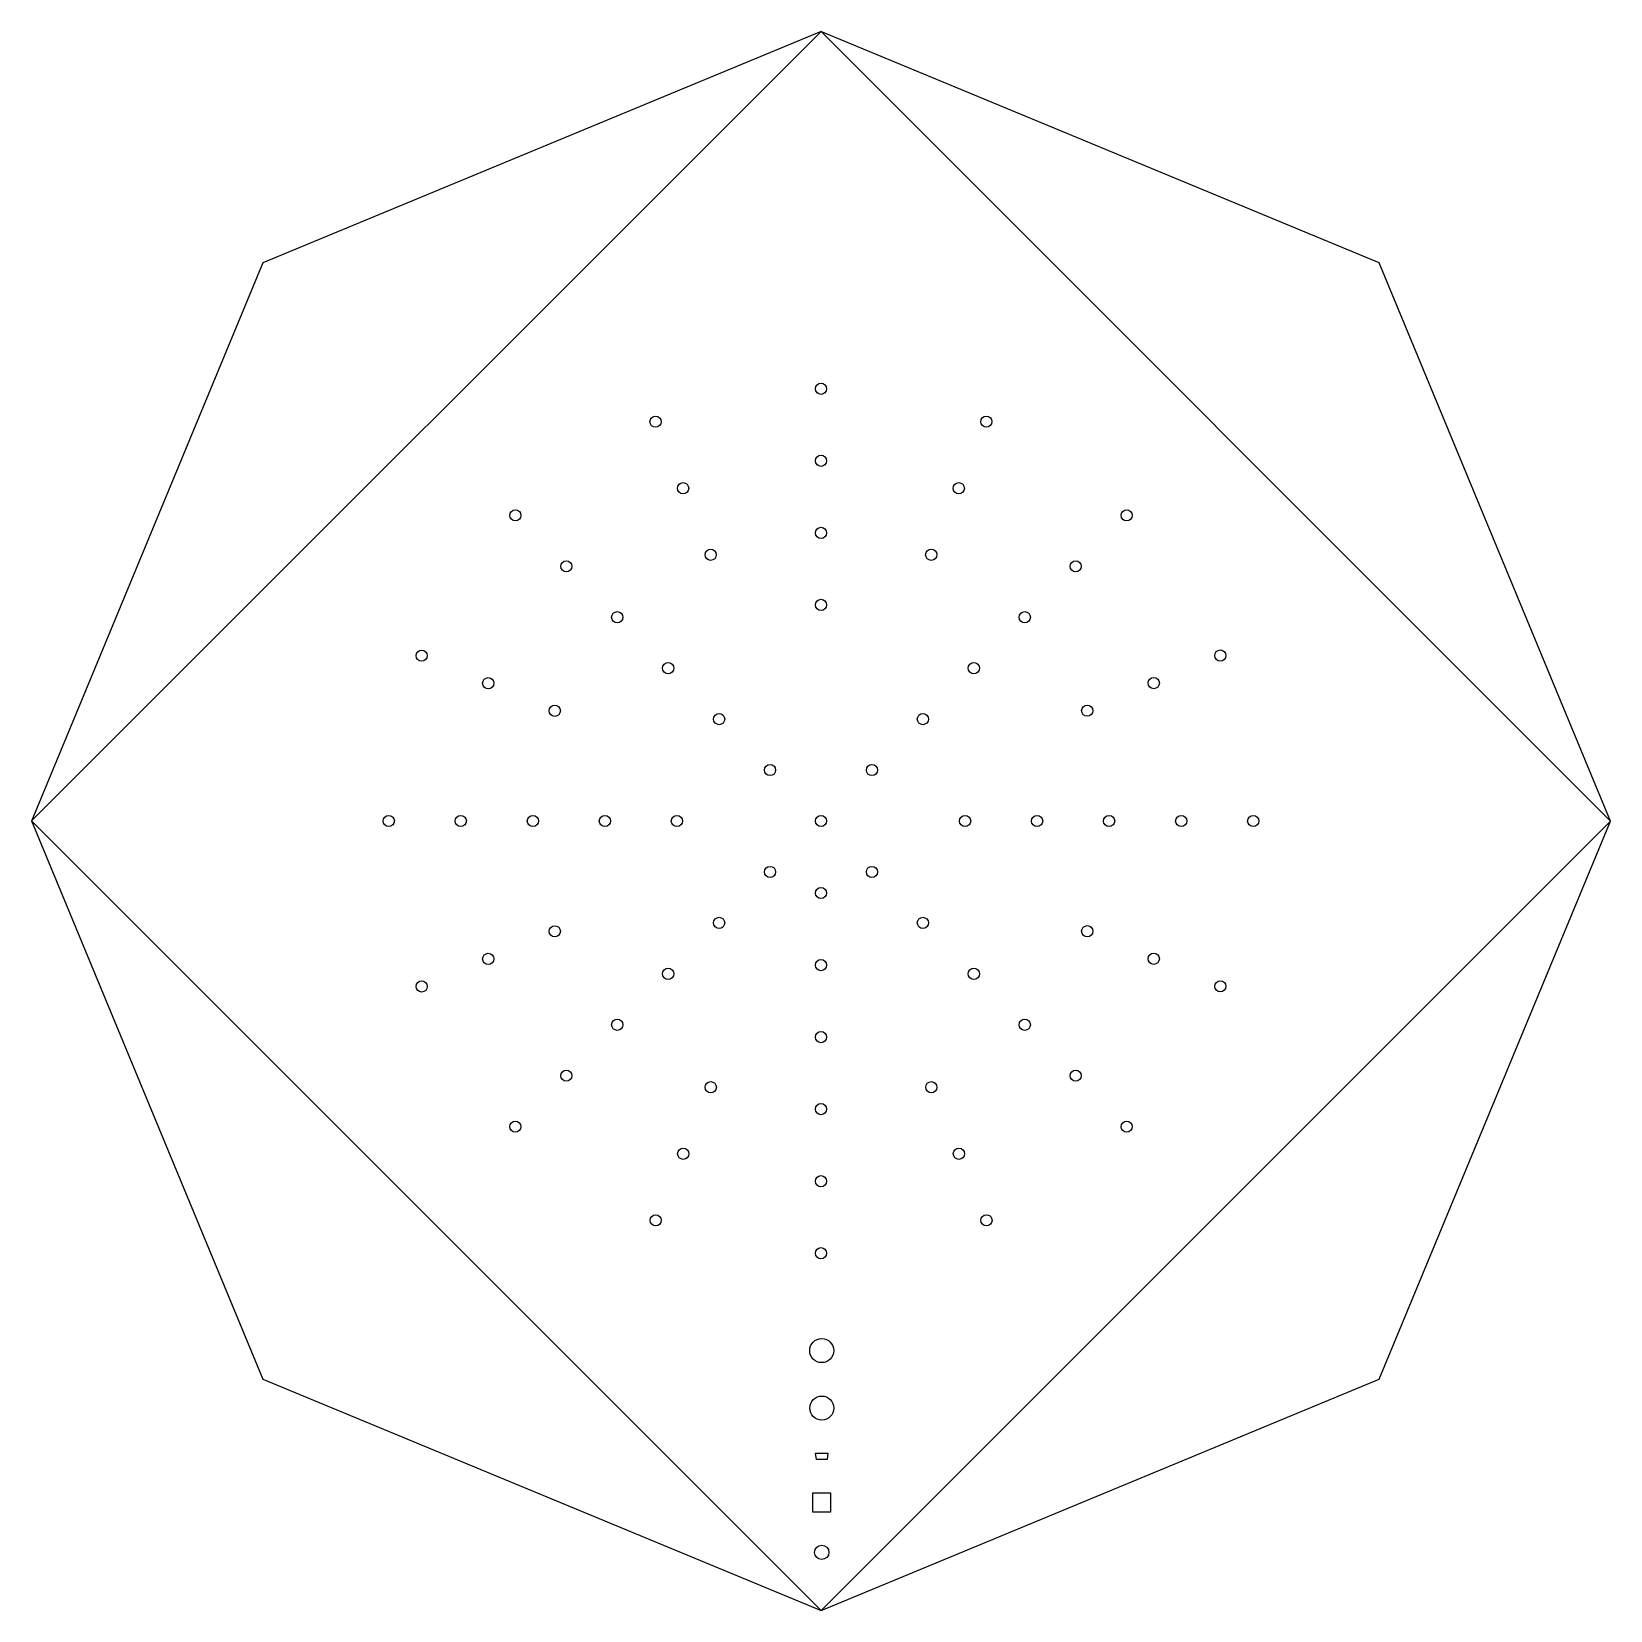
# Model space of a CAD drawing. Extents: x 22 to 1008, y 10 to 996.
import ezdxf

# ---------------------------------------------------------------- set-up
doc = ezdxf.new("R2010")
doc.units = 0
doc.layers.add('Layer_1', color=7, linetype='CONTINUOUS')

msp = doc.modelspace()

# ---------------------------------------------------------------- linework, layer by layer
at = {"layer": 'Layer_1', "color": 1}
for points in [[(514.739199, 9.712406), (21.613721, 502.837884), (514.738846, 995.963009), (1007.864324, 502.837531), (514.739199, 9.712406), (514.739199, 9.712406)], [(518.240447, 772.834663), (518.240447, 772.834663)], [(414.610247, 753.606193), (414.610247, 753.606193)], [(614.78994, 753.637378), (614.78994, 753.637378)], [(518.240447, 727.835), (518.240447, 727.835)], [(431.837444, 712.034753), (431.837444, 712.034753)], [(597.57583, 712.0604), (597.57583, 712.0604)], [(326.29868, 696.230203), (326.29868, 696.230203)], [(703.182469, 696.228474), (703.182469, 696.228474)], [(518.240765, 682.835831), (518.240765, 682.835831)], [(358.118248, 664.410776), (358.118248, 664.410776)], [(449.064641, 670.463632), (449.064641, 670.463632)], [(580.362039, 670.483987), (580.362039, 670.483987)], [(671.362513, 664.408907), (671.362513, 664.408907)], [(389.937498, 632.591526), (389.937498, 632.591526)], [(518.240447, 637.836168), (518.240447, 637.836168)], [(639.543298, 632.589833), (639.543298, 632.589833)], [(266.617217, 609.355924), (266.617217, 609.355924)], [(762.828442, 609.434134), (762.828442, 609.434134)], [(308.194512, 592.141814), (308.194512, 592.141814)], [(421.756748, 600.771782), (421.756748, 600.771782)], [(612.673273, 595.820299), (612.673273, 595.820299)], [(721.256827, 592.206408), (721.256827, 592.206408)], [(349.771137, 574.928552), (349.771137, 574.928552)], [(679.685529, 574.979211), (679.685529, 574.979211)], [(453.575999, 568.951685), (453.575999, 568.951685)], [(580.853317, 564.001578), (580.853317, 564.001578)], [(485.394543, 537.131906), (485.394543, 537.131906)], [(549.033397, 532.18268), (549.033397, 532.18268)], [(244.742737, 506.339309), (244.742737, 506.339309)], [(289.742083, 506.339309), (289.742083, 506.339309)], [(334.741746, 506.339133), (334.741746, 506.339133)], [(379.741056, 506.339309), (379.741056, 506.339309)], [(424.740543, 506.338074), (424.740543, 506.338074)], [(604.738525, 506.336205), (604.738525, 506.336205)], [(649.738011, 506.338074), (649.738011, 506.338074)], [(694.737851, 506.336558), (694.737851, 506.336558)], [(739.736667, 506.336558), (739.736667, 506.336558)], [(784.736824, 506.337228), (784.736824, 506.337228)], [(518.239742, 502.83806), (518.239742, 502.83806)], [(549.033044, 473.492558), (549.033044, 473.492558)], [(485.394543, 468.544356), (485.394543, 468.544356)], [(518.238366, 457.838397), (518.238366, 457.838397)], [(347.114121, 437.162974), (347.114121, 437.162974)], [(453.574799, 436.724753), (453.574799, 436.724753)], [(580.852647, 441.672603), (580.852647, 441.672603)], [(682.385443, 437.215361), (682.385443, 437.215361)], [(305.542999, 419.936129), (305.542999, 419.936129)], [(723.962244, 420.001569), (723.962244, 420.001569)], [(421.756395, 404.90448), (421.756395, 404.90448)], [(518.238366, 412.839228), (518.238366, 412.839228)], [(612.673273, 409.855081), (612.673273, 409.855081)], [(263.971384, 402.708579), (263.971384, 402.708579)], [(765.539045, 402.787813), (765.539045, 402.787813)], [(384.985874, 378.035513), (384.985874, 378.035513)], [(644.491465, 378.034137), (644.491465, 378.034137)], [(518.239742, 367.839389), (518.239742, 367.839389)], [(353.166976, 346.216616), (353.166976, 346.216616)], [(676.310362, 346.215204), (676.310362, 346.215204)], [(442.649342, 337.869117), (442.649342, 337.869117)], [(586.880878, 337.892542), (586.880878, 337.892542)], [(518.238366, 322.839902), (518.238366, 322.839902)], [(321.347373, 314.39666), (321.347373, 314.39666)], [(708.130318, 314.395284), (708.130318, 314.395284)], [(425.435762, 296.292669), (425.435762, 296.292669)], [(604.108075, 296.320926), (604.108075, 296.320926)], [(518.238366, 277.840063), (518.238366, 277.840063)], [(408.222005, 254.715197), (408.222005, 254.715197)], [(621.335625, 254.749663), (621.335625, 254.749663)], [(518.239072, 232.840929), (518.239072, 232.840929)], [(515.17121, 164.481274), (515.17121, 164.481274)], [(515.214602, 128.586805), (515.214602, 128.586805)], [(511.322687, 108.00582), (519.107081, 108.00582), (518.543695, 103.957695), (511.856087, 103.957695), (511.322687, 108.00582), (511.322687, 108.00582)], [(520.714055, 71.185486), (509.715855, 71.185486), (509.715855, 83.186281), (520.714055, 83.186281), (520.714055, 71.185486), (520.714055, 71.185486)], [(515.215307, 41.489288), (515.215307, 41.489288)]]:
    msp.add_lwpolyline(points, close=True, dxfattribs=at)
for points in [[(514.738846, 995.96315), (166.046587, 851.529931)], [(863.431422, 851.530107), (514.73881, 995.963326)], [(166.046587, 851.530107), (21.613368, 502.837849)], [(1007.864288, 502.837708), (863.431422, 851.529966)], [(21.613544, 502.837884), (166.046764, 154.145273)], [(166.046587, 154.145273), (514.739199, 9.712406), (863.431457, 154.145273), (1007.864288, 502.837531)]]:
    msp.add_lwpolyline(points, dxfattribs=at)
for points in [[(511.240631, 772.834663), (511.240631, 774.768238), (512.80767, 776.334924), (514.740892, 776.334571)], [(514.741245, 769.335107), (512.807317, 769.335107), (511.240631, 770.902499), (511.240631, 772.834663)], [(514.740892, 776.334571), (516.674114, 776.335277), (518.240447, 774.768238), (518.240447, 772.834663)], [(518.240447, 772.834663), (518.241153, 770.902146), (516.674467, 769.334754), (514.741245, 769.335107)], [(408.143477, 750.92614), (407.403349, 752.712606), (408.251074, 754.759776), (410.036835, 755.499904)], [(412.716888, 749.032781), (410.930422, 748.292301), (408.883252, 749.140731), (408.143477, 750.92614)], [(410.036835, 755.499904), (411.822244, 756.239679), (413.869413, 755.391954), (414.610247, 753.606193)], [(414.610247, 753.606193), (415.350374, 751.820431), (414.502649, 749.772556), (412.716888, 749.032781)], [(616.685062, 749.064673), (614.898948, 749.804095), (614.050165, 751.851264), (614.78994, 753.637378)], [(614.78994, 753.637378), (615.529362, 755.423845), (617.576884, 756.271923), (619.362645, 755.532853)], [(621.25812, 750.959795), (620.517992, 749.173681), (618.471176, 748.32525), (616.685062, 749.064673)], [(619.362645, 755.532853), (621.149112, 754.792725), (621.996837, 752.745909), (621.25812, 750.959795)], [(511.240631, 727.835), (511.240631, 729.768222), (512.807317, 731.334908), (514.740892, 731.334908)], [(514.740892, 731.334908), (516.674467, 731.334908), (518.240447, 729.768222), (518.240447, 727.835)], [(514.740539, 724.335444), (512.807317, 724.335444), (511.240984, 725.90213), (511.240631, 727.835)], [(518.240447, 727.835), (518.2408, 725.90213), (516.674114, 724.335444), (514.740539, 724.335444)], [(425.370674, 709.354701), (424.630547, 711.140109), (425.477919, 713.187984), (427.264033, 713.927759)], [(427.264033, 713.927759), (429.050147, 714.668239), (431.097316, 713.820514), (431.837444, 712.034753)], [(431.837444, 712.034753), (432.577219, 710.248992), (431.729141, 708.20147), (429.943733, 707.461695)], [(599.472011, 707.488048), (597.685897, 708.22747), (596.837114, 710.274286), (597.57583, 712.0604)], [(597.57583, 712.0604), (598.315605, 713.846514), (600.36348, 714.694592), (602.148889, 713.955523)], [(602.148889, 713.955523), (603.935003, 713.2161), (604.783433, 711.168578), (604.044011, 709.382817)], [(429.943733, 707.461695), (428.157972, 706.721214), (426.110802, 707.568939), (425.370674, 709.354701)], [(604.044011, 709.382817), (603.305294, 707.597056), (601.258125, 706.748625), (599.472011, 707.488048)], [(321.348855, 691.280378), (319.981841, 692.647745), (319.981841, 694.863542), (321.348502, 696.230203)], [(321.348502, 696.230203), (322.715516, 697.597217), (324.931666, 697.597217), (326.29868, 696.230203)], [(326.29868, 691.280378), (324.931313, 689.913011), (322.715516, 689.91407), (321.348855, 691.280378)], [(326.29868, 696.230203), (327.664988, 694.863542), (327.665694, 692.647392), (326.29868, 691.280378)], [(703.182116, 691.278649), (701.815455, 692.645311), (701.815102, 694.861461), (703.182469, 696.228474)], [(708.132294, 691.278649), (706.76528, 689.911283), (704.549483, 689.911283), (703.182116, 691.278649)], [(703.182469, 696.228474), (704.548777, 697.595488), (706.76528, 697.595136), (708.131941, 696.228827)], [(708.131941, 696.228827), (709.499308, 694.861461), (709.498602, 692.645663), (708.132294, 691.278649)], [(511.240948, 682.835831), (511.240595, 684.769053), (512.807282, 686.335739), (514.740504, 686.335739)], [(514.740504, 679.335569), (512.807282, 679.335922), (511.240595, 680.902961), (511.240948, 682.835831)], [(514.740504, 686.335739), (516.673726, 686.335739), (518.240412, 684.769053), (518.240765, 682.835831)], [(518.240765, 682.835831), (518.240412, 680.902961), (516.674079, 679.335569), (514.740504, 679.335569)], [(442.598224, 667.783226), (441.857391, 669.56934), (442.705116, 671.616862), (444.491583, 672.35699)], [(444.491583, 672.35699), (446.277344, 673.096765), (448.324513, 672.249393), (449.064641, 670.463632)], [(580.362039, 670.483987), (581.101461, 672.269395), (583.149689, 673.118179), (584.935097, 672.379109)], [(584.935097, 672.379109), (586.721564, 671.639334), (587.569289, 669.592165), (586.829867, 667.806051)], [(353.168423, 659.460951), (351.801409, 660.827613), (351.801056, 663.043763), (353.168423, 664.410776)], [(353.168423, 664.410776), (354.535084, 665.77779), (356.751234, 665.77779), (358.118248, 664.410776)], [(358.118248, 664.410776), (359.484909, 663.044115), (359.484556, 660.827965), (358.117895, 659.460951)], [(447.17093, 665.889515), (445.385522, 665.14974), (443.337999, 665.997818), (442.598224, 667.783226)], [(449.064641, 670.463632), (449.805122, 668.678223), (448.957044, 666.629996), (447.17093, 665.889515)], [(582.257161, 665.910223), (580.471753, 666.649998), (579.622264, 668.698226), (580.362039, 670.483987)], [(586.829867, 667.806051), (586.090092, 666.019937), (584.043628, 665.170801), (582.257161, 665.910223)], [(671.363571, 659.459082), (669.996205, 660.826096), (669.996557, 663.041893), (671.362513, 664.408907)], [(671.362513, 664.408907), (672.72988, 665.775921), (674.946382, 665.775215), (676.312691, 664.408907)], [(676.312691, 664.408907), (677.679705, 663.041893), (677.679705, 660.826096), (676.312691, 659.458729)], [(358.117895, 659.460951), (356.750528, 658.093585), (354.535084, 658.09429), (353.168423, 659.460951)], [(676.312691, 659.458729), (674.946382, 658.092068), (672.730585, 658.092068), (671.363571, 659.459082)], [(511.240631, 637.836168), (511.240631, 639.769743), (512.806964, 641.336429), (514.740186, 641.336429)], [(514.740186, 641.336429), (516.674114, 641.336429), (518.240447, 639.769743), (518.240447, 637.836168)], [(384.987673, 627.641701), (383.620659, 629.008715), (383.619954, 631.224159), (384.98732, 632.591526)], [(384.98732, 632.591526), (386.354334, 633.95854), (388.570131, 633.95854), (389.937498, 632.591526)], [(389.937498, 632.591526), (391.304159, 631.224512), (391.304512, 629.008362), (389.937145, 627.641348)], [(514.740539, 634.335906), (512.806964, 634.336259), (511.240631, 635.903651), (511.240631, 637.836168)], [(518.240447, 637.836168), (518.2408, 635.903298), (516.673761, 634.336259), (514.740539, 634.335906)], [(639.544004, 627.639302), (638.17699, 629.005963), (638.176284, 631.222819), (639.543298, 632.589833)], [(639.543298, 632.589833), (640.909959, 633.955788), (643.126815, 633.956494), (644.493123, 632.589833)], [(644.493123, 632.589833), (645.860842, 631.223172), (645.860137, 629.005963), (644.493123, 627.639655)], [(389.937145, 627.641348), (388.570131, 626.273982), (386.354334, 626.274687), (384.987673, 627.641701)], [(644.493123, 627.639655), (643.125756, 626.272288), (640.910312, 626.272288), (639.544004, 627.639302)], [(263.939634, 602.887743), (262.15352, 603.627165), (261.304737, 605.674688), (262.044512, 607.460801)], [(262.044512, 607.460801), (262.783934, 609.246915), (264.831456, 610.095346), (266.617217, 609.355924)], [(268.512692, 604.782865), (267.772917, 602.996399), (265.725395, 602.148674), (263.939634, 602.887743)], [(266.617217, 609.355924), (268.402978, 608.616501), (269.252114, 606.568626), (268.512692, 604.782865)], [(416.80657, 600.771782), (418.173937, 602.138796), (420.389734, 602.138796), (421.756748, 600.771782)], [(607.723801, 600.770124), (609.091167, 602.137138), (611.306612, 602.137843), (612.673979, 600.770829)], [(760.934731, 604.860723), (760.19425, 606.646484), (761.041975, 608.694007), (762.828442, 609.434134)], [(765.508495, 602.966659), (763.722028, 602.227237), (761.674506, 603.074257), (760.934731, 604.860723)], [(762.828442, 609.434134), (764.613498, 610.173557), (766.661725, 609.325832), (767.401853, 607.540423)], [(767.401853, 607.540423), (768.141981, 605.754662), (767.29355, 603.70714), (765.508495, 602.966659)], [(303.621807, 590.246692), (304.361582, 592.032806), (306.408046, 592.881237), (308.194512, 592.141814)], [(308.194512, 592.141814), (309.979921, 591.402392), (310.828704, 589.35487), (310.089635, 587.569109)], [(416.806923, 595.821957), (415.439909, 597.189324), (415.439909, 599.404768), (416.80657, 600.771782)], [(421.756748, 595.821957), (420.389382, 594.45459), (418.173937, 594.455296), (416.806923, 595.821957)], [(421.756748, 600.771782), (423.123762, 599.405474), (423.123762, 597.188971), (421.756748, 595.821957)], [(607.724506, 595.820299), (606.356434, 597.187666), (606.35714, 599.403816), (607.723801, 600.770124)], [(612.673273, 595.820299), (611.306965, 594.453991), (609.090815, 594.453285), (607.724506, 595.820299)], [(612.673979, 600.770829), (614.041345, 599.403463), (614.041345, 597.187666), (612.673273, 595.820299)], [(719.363821, 587.632997), (718.62334, 589.418758), (719.471065, 591.46628), (721.256827, 592.206408)], [(721.256827, 592.206408), (723.04294, 592.946536), (725.09011, 592.098105), (725.830238, 590.312697)], [(305.516576, 585.673987), (303.730815, 586.413762), (302.882385, 588.460578), (303.621807, 590.246692)], [(310.089635, 587.569109), (309.349154, 585.782642), (307.303043, 584.934564), (305.516576, 585.673987)], [(723.936527, 585.738933), (722.151118, 584.999511), (720.103596, 585.847236), (719.363821, 587.632997)], [(725.830238, 590.312697), (726.570718, 588.526936), (725.722288, 586.479766), (723.936527, 585.738933)], [(347.093554, 568.460724), (345.30744, 569.199794), (344.458657, 571.246258), (345.198079, 573.033077)], [(345.198079, 573.033077), (345.937501, 574.818838), (347.985024, 575.667974), (349.771137, 574.928552)], [(349.771137, 574.928552), (351.556899, 574.188424), (352.405682, 572.141255), (351.666612, 570.355141)], [(677.791817, 570.4058), (677.052042, 572.191561), (677.899767, 574.239436), (679.685529, 574.979211)], [(679.685529, 574.979211), (681.47129, 575.719339), (683.519165, 574.871261), (684.259292, 573.0855)], [(684.259292, 573.0855), (684.999067, 571.299739), (684.150284, 569.252569), (682.365581, 568.512441)], [(351.666612, 570.355141), (350.926837, 568.568674), (348.879315, 567.720949), (347.093554, 568.460724)], [(448.625821, 564.002213), (447.258807, 565.368874), (447.258807, 567.584671), (448.625821, 568.951685)], [(448.625821, 568.951685), (449.992482, 570.318346), (452.208985, 570.318699), (453.575999, 568.951685)], [(453.575293, 564.002213), (452.208279, 562.634846), (449.992835, 562.635199), (448.625821, 564.002213)], [(453.575999, 568.951685), (454.94266, 567.585024), (454.941954, 565.368874), (453.575293, 564.002213)], [(575.904198, 564.001578), (574.536478, 565.368944), (574.537184, 567.584389), (575.904198, 568.951756)], [(575.904198, 568.951756), (577.270506, 570.318417), (579.486303, 570.318769), (580.853317, 568.951756)], [(580.853317, 564.001578), (579.486656, 562.634564), (577.270153, 562.634917), (575.904198, 564.001578)], [(580.853317, 568.951756), (582.220331, 567.584389), (582.220684, 565.368944), (580.853317, 564.001578)], [(682.365581, 568.512441), (680.578762, 567.772314), (678.531945, 568.620039), (677.791817, 570.4058)], [(480.444366, 532.181728), (479.077352, 533.549094), (479.077352, 535.764892), (480.444366, 537.131906)], [(480.444366, 537.131906), (481.811379, 538.498567), (484.027529, 538.498919), (485.394543, 537.131906)], [(485.394543, 537.131906), (486.761204, 535.765244), (486.761557, 533.548742), (485.394543, 532.181728)], [(544.083924, 532.183033), (542.716558, 533.549694), (542.717263, 535.765491), (544.083924, 537.132858)], [(544.083924, 537.132858), (545.451291, 538.500225), (547.666735, 538.499872), (549.033397, 537.132858)], [(549.033397, 537.132858), (550.400763, 535.765844), (550.400763, 533.549694), (549.033397, 532.18268)], [(485.394543, 532.181728), (484.027529, 530.814714), (481.811732, 530.815772), (480.444366, 532.181728)], [(549.033397, 532.18268), (547.667441, 530.816372), (545.450585, 530.816019), (544.083924, 532.183033)], [(241.242476, 502.839401), (241.242476, 504.771918), (242.809515, 506.339309), (244.742737, 506.339309)], [(244.742737, 506.339309), (246.675607, 506.339309), (248.242998, 504.771918), (248.242645, 502.839048)], [(286.241822, 502.839401), (286.242527, 504.771918), (287.809213, 506.339309), (289.742083, 506.339309)], [(289.742083, 506.339309), (291.675305, 506.339309), (293.241638, 504.771918), (293.242344, 502.838695)], [(331.241485, 502.838872), (331.241485, 504.772094), (332.808524, 506.339133), (334.741746, 506.339133)], [(334.741746, 506.339133), (336.67391, 506.339133), (338.241654, 504.772094), (338.242007, 502.838166)], [(376.240795, 502.838695), (376.241148, 504.77227), (377.807834, 506.338956), (379.741056, 506.339309)], [(379.741056, 506.339309), (381.673925, 506.338956), (383.241317, 504.771565), (383.241317, 502.839401)], [(421.240282, 502.837813), (421.240987, 504.770683), (422.807673, 506.338074), (424.740543, 506.338074)], [(424.740543, 506.338074), (426.673765, 506.338074), (428.240451, 504.771036), (428.240451, 502.837813)], [(511.23922, 502.83806), (511.23922, 504.771283), (512.805906, 506.337969), (514.739128, 506.338321)], [(514.739128, 506.338321), (516.67235, 506.337969), (518.239389, 504.771283), (518.239742, 502.83806)], [(601.238616, 502.836296), (601.238616, 504.769519), (602.805655, 506.336205), (604.738525, 506.336205)], [(604.738525, 506.336205), (606.671394, 506.336558), (608.238433, 504.769166), (608.238433, 502.836296)], [(646.23775, 502.837813), (646.23775, 504.771036), (647.804436, 506.338074), (649.738011, 506.338074)], [(649.738011, 506.338074), (651.670881, 506.338074), (653.23792, 504.770683), (653.238625, 502.838166)], [(691.23759, 502.836296), (691.237237, 504.769519), (692.804629, 506.336558), (694.737851, 506.336558)], [(694.737851, 506.336558), (696.67072, 506.336558), (698.238112, 504.769519), (698.238112, 502.836649)], [(736.237464, 502.835944), (736.236759, 504.769166), (737.803798, 506.335852), (739.736667, 506.336558)], [(739.736667, 506.336558), (741.670242, 506.336205), (743.237281, 504.768813), (743.237281, 502.835944)], [(781.235857, 502.836261), (781.236563, 504.770189), (782.803602, 506.337228), (784.736824, 506.337228)], [(784.736824, 506.337228), (786.669694, 506.336875), (788.236732, 504.769483), (788.236732, 502.836967)], [(244.742737, 499.338787), (242.809162, 499.338787), (241.242476, 500.905826), (241.242476, 502.839401)], [(248.242645, 502.839048), (248.242998, 500.905473), (246.675607, 499.338787), (244.742737, 499.338787)], [(289.742083, 499.338787), (287.80886, 499.338787), (286.242527, 500.905473), (286.241822, 502.839401)], [(293.242344, 502.838695), (293.241638, 500.905473), (291.675305, 499.339493), (289.742083, 499.338787)], [(334.741746, 499.339316), (332.808524, 499.338611), (331.241485, 500.905649), (331.241485, 502.838872)], [(338.242007, 502.838166), (338.242007, 500.905649), (336.67391, 499.338611), (334.741746, 499.339316)], [(379.741056, 499.338787), (377.807834, 499.338787), (376.240795, 500.905473), (376.240795, 502.838695)], [(383.241317, 502.839401), (383.241317, 500.904768), (381.673925, 499.338787), (379.741056, 499.338787)], [(424.740543, 499.337905), (422.807673, 499.337905), (421.240634, 500.904238), (421.240282, 502.837813)], [(428.240451, 502.837813), (428.240451, 500.904591), (426.673412, 499.337905), (424.740543, 499.337905)], [(514.739128, 499.337799), (512.805906, 499.338152), (511.23922, 500.905191), (511.23922, 502.83806)], [(518.239742, 502.83806), (518.239742, 500.905191), (516.67235, 499.338152), (514.739128, 499.337799)], [(604.738525, 499.336741), (602.805302, 499.336035), (601.238616, 500.902721), (601.238616, 502.836296)], [(608.238433, 502.836296), (608.238786, 500.902721), (606.671394, 499.336741), (604.738525, 499.336741)], [(649.738011, 499.337905), (647.804789, 499.338611), (646.23775, 500.904591), (646.23775, 502.837813)], [(653.238625, 502.838166), (653.23792, 500.904238), (651.670881, 499.337905), (649.738011, 499.337905)], [(694.737498, 499.336035), (692.804629, 499.336741), (691.237237, 500.902721), (691.23759, 502.836296)], [(698.238112, 502.836649), (698.238112, 500.903427), (696.670367, 499.336741), (694.737498, 499.336035)], [(739.736667, 499.336741), (737.803798, 499.336035), (736.237464, 500.903427), (736.237464, 502.835944)], [(743.237281, 502.835944), (743.237281, 500.902721), (741.669537, 499.336035), (739.736667, 499.336741)], [(784.736119, 499.336), (782.803602, 499.337058), (781.23621, 500.903392), (781.235857, 502.836261)], [(788.236732, 502.836967), (788.237438, 500.903392), (786.669694, 499.336706), (784.736119, 499.336)], [(480.444366, 468.544709), (479.077352, 469.91137), (479.077704, 472.12752), (480.444718, 473.494181)], [(480.444718, 473.494181), (481.811732, 474.861548), (484.027177, 474.861195), (485.39419, 473.494181)], [(485.39419, 473.494181), (486.761204, 472.127167), (486.761557, 469.91137), (485.394543, 468.544356)], [(544.082866, 468.542733), (542.716205, 469.9101), (542.715852, 472.125192), (544.083219, 473.492558)], [(544.083219, 473.492558), (545.450233, 474.859925), (547.66603, 474.859572), (549.033044, 473.492558)], [(549.033044, 473.492558), (550.399705, 472.125897), (550.399705, 469.909394), (549.033044, 468.542381)], [(485.394543, 468.544356), (484.027882, 467.177342), (481.811027, 467.177342), (480.444366, 468.544709)], [(549.033044, 468.542381), (547.66603, 467.175367), (545.450233, 467.176072), (544.082866, 468.542733)], [(511.237844, 457.839103), (511.238197, 459.771619), (512.80453, 461.338658), (514.738105, 461.338658)], [(514.738105, 454.338136), (512.804883, 454.338136), (511.238197, 455.905528), (511.237844, 457.839103)], [(514.738105, 461.338658), (516.67168, 461.338658), (518.238366, 459.771619), (518.238366, 457.838397)], [(518.238366, 457.838397), (518.238366, 455.905528), (516.670974, 454.338136), (514.738105, 454.338136)], [(345.220057, 432.589563), (344.480282, 434.375324), (345.32836, 436.422846), (347.114121, 437.162974)], [(347.114121, 437.162974), (348.899529, 437.903101), (350.947757, 437.055376), (351.687532, 435.269615)], [(351.687532, 435.269615), (352.428013, 433.483501), (351.579229, 431.435979), (349.794174, 430.696557)], [(448.624621, 436.724753), (447.25796, 438.091767), (447.25796, 440.307917), (448.624621, 441.674578)], [(448.624621, 441.674578), (449.991988, 443.041592), (452.207432, 443.041592), (453.574446, 441.674578)], [(453.574799, 436.724753), (452.208138, 435.358092), (449.991988, 435.358445), (448.624621, 436.724753)], [(453.574446, 441.674578), (454.94146, 440.307917), (454.941813, 438.091767), (453.574799, 436.724753)], [(575.903175, 436.72313), (574.535455, 438.090144), (574.535455, 440.305589), (575.902822, 441.672955)], [(575.902822, 441.672955), (577.269483, 443.039616), (579.485633, 443.039969), (580.852647, 441.672603)], [(580.852294, 436.723483), (579.484927, 435.356116), (577.269483, 435.356469), (575.903175, 436.72313)], [(580.852647, 441.672603), (582.219308, 440.306294), (582.218955, 438.089791), (580.852294, 436.723483)], [(679.707859, 430.747533), (677.921393, 431.487661), (677.072962, 433.534125), (677.812737, 435.320592)], [(677.812737, 435.320592), (678.552159, 437.106353), (680.598976, 437.954783), (682.385443, 437.215361)], [(682.385443, 437.215361), (684.171204, 436.475233), (685.019634, 434.428417), (684.280212, 432.642303)], [(349.794174, 430.696557), (348.007707, 429.956429), (345.960538, 430.803449), (345.220057, 432.589563)], [(684.280212, 432.642303), (683.54079, 430.856542), (681.49362, 430.008111), (679.707859, 430.747533)], [(303.649288, 415.362365), (302.909513, 417.149185), (303.756885, 419.196001), (305.542999, 419.936129)], [(308.223052, 413.469007), (306.436585, 412.728879), (304.389416, 413.576604), (303.649288, 415.362365)], [(305.542999, 419.936129), (307.328408, 420.676257), (309.375577, 419.827826), (310.116058, 418.042065)], [(310.116058, 418.042065), (310.855833, 416.255951), (310.008813, 414.20984), (308.223052, 413.469007)], [(511.238197, 412.839228), (511.238197, 414.772098), (512.804883, 416.338784), (514.738105, 416.338784)], [(514.738105, 416.338784), (516.671327, 416.338784), (518.238366, 414.772098), (518.238366, 412.839228)], [(721.283955, 413.533742), (719.498547, 414.273164), (718.649764, 416.319275), (719.389539, 418.106094)], [(719.389539, 418.106094), (720.129666, 419.891856), (722.176483, 420.740286), (723.962244, 420.001569)], [(725.857014, 415.428511), (725.117239, 413.64275), (723.071127, 412.794319), (721.283955, 413.533742)], [(723.962244, 420.001569), (725.748005, 419.262147), (726.596083, 417.214625), (725.857014, 415.428511)], [(416.80657, 404.90448), (415.439557, 406.271494), (415.439909, 408.487291), (416.806923, 409.854305)], [(421.756395, 404.90448), (420.389734, 403.537466), (418.173584, 403.538171), (416.80657, 404.90448)], [(416.806923, 409.854305), (418.17429, 411.221319), (420.389734, 411.222024), (421.756748, 409.85501)], [(421.756748, 409.85501), (423.123409, 408.487291), (423.123762, 406.271494), (421.756395, 404.90448)], [(514.738105, 409.338967), (512.804883, 409.338967), (511.238197, 410.906006), (511.238197, 412.839228)], [(518.238366, 412.839228), (518.238366, 410.906006), (516.671327, 409.338967), (514.738105, 409.338967)], [(607.723448, 404.905256), (606.356434, 406.27227), (606.356081, 408.488067), (607.722742, 409.855081)], [(607.722742, 409.855081), (609.090109, 411.222095), (611.305906, 411.222095), (612.673273, 409.855081)], [(612.67292, 404.905256), (611.305554, 403.537536), (609.089756, 403.538948), (607.723448, 404.905256)], [(612.673273, 409.855081), (614.039581, 408.488067), (614.039934, 406.27227), (612.67292, 404.905256)], [(262.077673, 398.134815), (261.337898, 399.920929), (262.18527, 401.968451), (263.971384, 402.708579)], [(266.651084, 396.242163), (264.865323, 395.502035), (262.817448, 396.34976), (262.077673, 398.134815)], [(263.971384, 402.708579), (265.757145, 403.448707), (267.80502, 402.600982), (268.544442, 400.814515)], [(268.544442, 400.814515), (269.285275, 399.029107), (268.437198, 396.981585), (266.651084, 396.242163)], [(762.861815, 396.319985), (761.075348, 397.059408), (760.226565, 399.106224), (760.96634, 400.893044)], [(760.96634, 400.893044), (761.705762, 402.678099), (763.753284, 403.527941), (765.539045, 402.787813)], [(767.433815, 398.214755), (766.694393, 396.428994), (764.647576, 395.580563), (762.861815, 396.319985)], [(765.539045, 402.787813), (767.325159, 402.048391), (768.173943, 400.000869), (767.433815, 398.214755)], [(384.985874, 373.086394), (383.619565, 374.452702), (383.61886, 376.668499), (384.985874, 378.035513)], [(384.985874, 378.035513), (386.352888, 379.402527), (388.569038, 379.403233), (389.936404, 378.035513)], [(389.936404, 378.035513), (391.303418, 376.668499), (391.302713, 374.452702), (389.935699, 373.086394)], [(639.540934, 373.084312), (638.174626, 374.452032), (638.17392, 376.667123), (639.541287, 378.034137)], [(639.541287, 378.034137), (640.907948, 379.401151), (643.123745, 379.401151), (644.491465, 378.034137)], [(644.491465, 378.034137), (645.857773, 376.667829), (645.858126, 374.451326), (644.491112, 373.084312)], [(389.935699, 373.086394), (388.568685, 371.71938), (386.35324, 371.718674), (384.985874, 373.086394)], [(511.239925, 367.839389), (511.239925, 369.772611), (512.806611, 371.33965), (514.739834, 371.33965)], [(514.739834, 364.339128), (512.806611, 364.339833), (511.239925, 365.906519), (511.239925, 367.839389)], [(514.739834, 371.33965), (516.673056, 371.33965), (518.239742, 369.773316), (518.239742, 367.839389)], [(518.239742, 367.839389), (518.240095, 365.906519), (516.673056, 364.339833), (514.739834, 364.339128)], [(644.491112, 373.084312), (643.124098, 371.717298), (640.907948, 371.718004), (639.540934, 373.084312)], [(353.166976, 341.266791), (351.799962, 342.633804), (351.799962, 344.849602), (353.166976, 346.216616)], [(353.166976, 346.216616), (354.533285, 347.582924), (356.749787, 347.582924), (358.116801, 346.216616)], [(358.116801, 346.216616), (359.483462, 344.848896), (359.48311, 342.633804), (358.116801, 341.266791)], [(671.360537, 341.265379), (669.993524, 342.631688), (669.993876, 344.847485), (671.360537, 346.213793)], [(671.360537, 346.213793), (672.727551, 347.581513), (674.943349, 347.581513), (676.310362, 346.215204)], [(676.310362, 346.215204), (677.677024, 344.847485), (677.677024, 342.631688), (676.310362, 341.264674)], [(358.116801, 341.266791), (356.749787, 339.899777), (354.53399, 339.899777), (353.166976, 341.266791)], [(444.544464, 333.296764), (442.758703, 334.036187), (441.90992, 336.083356), (442.649342, 337.869117)], [(442.649342, 337.869117), (443.389117, 339.654878), (445.436639, 340.50472), (447.2224, 339.764592)], [(447.2224, 339.764592), (449.008867, 339.02517), (449.856592, 336.977648), (449.11717, 335.192239)], [(580.414109, 335.212136), (579.673981, 336.998956), (580.521, 339.046125), (582.307114, 339.7859)], [(582.307114, 339.7859), (584.092875, 340.526028), (586.141103, 339.678303), (586.880878, 337.892542)], [(586.880878, 337.892542), (587.621359, 336.107133), (586.772575, 334.058906), (584.987873, 333.318072)], [(676.310362, 341.264674), (674.943349, 339.898366), (672.727551, 339.898366), (671.360537, 341.265379)], [(449.11717, 335.192239), (448.377395, 333.405773), (446.331636, 332.557342), (444.544464, 333.296764)], [(511.238197, 322.839902), (511.238549, 324.773477), (512.80453, 326.340516), (514.738105, 326.33981)], [(514.738105, 326.33981), (516.671327, 326.340516), (518.238719, 324.773477), (518.238366, 322.839902)], [(584.987873, 333.318072), (583.201053, 332.57865), (581.153531, 333.427081), (580.414109, 335.212136)], [(321.347373, 314.39666), (322.713682, 315.762968), (324.930537, 315.763674), (326.297198, 314.39666)], [(514.738105, 319.339641), (512.804883, 319.338935), (511.238197, 320.907033), (511.238197, 322.839902)], [(518.238366, 322.839902), (518.239072, 320.907033), (516.671327, 319.339641), (514.738105, 319.339641)], [(703.18014, 314.395284), (704.547507, 315.761592), (706.762952, 315.762298), (708.130318, 314.395284)], [(321.347373, 309.446835), (319.980359, 310.813849), (319.980359, 313.029646), (321.347373, 314.39666)], [(326.297198, 309.446835), (324.930537, 308.079821), (322.714387, 308.079821), (321.347373, 309.446835)], [(326.297198, 314.39666), (327.664565, 313.029646), (327.663507, 310.813849), (326.297198, 309.446835)], [(703.180493, 309.445459), (701.813127, 310.812473), (701.813127, 313.02827), (703.18014, 314.395284)], [(708.130318, 309.445459), (706.763304, 308.077739), (704.547154, 308.078445), (703.180493, 309.445459)], [(708.130318, 314.395284), (709.496979, 313.02827), (709.496979, 310.811767), (708.130318, 309.445459)], [(427.330884, 291.71961), (425.54477, 292.459033), (424.695987, 294.506908), (425.435762, 296.292669)], [(425.435762, 296.292669), (426.175184, 298.07843), (428.222354, 298.92686), (430.009173, 298.187438)], [(430.009173, 298.187438), (431.794934, 297.44731), (432.642659, 295.401199), (431.903942, 293.615085)], [(597.640248, 293.640521), (596.900473, 295.426634), (597.748903, 297.473804), (599.534312, 298.214284)], [(599.534312, 298.214284), (601.320778, 298.953707), (603.367948, 298.106334), (604.108075, 296.320926)], [(604.108075, 296.320926), (604.848203, 294.535165), (603.999773, 292.48729), (602.214364, 291.747162)], [(431.903942, 293.615085), (431.163815, 291.828619), (429.117351, 290.980188), (427.330884, 291.71961)], [(602.214364, 291.747162), (600.428603, 291.007034), (598.381787, 291.854759), (597.640248, 293.640521)], [(511.237491, 277.840768), (511.237491, 279.773285), (512.804883, 281.339618), (514.737399, 281.340324)], [(514.737752, 274.340507), (512.804883, 274.340507), (511.238549, 275.90684), (511.237491, 277.840768)], [(514.737399, 281.340324), (516.671327, 281.339618), (518.238013, 279.773285), (518.238366, 277.840063)], [(518.238366, 277.840063), (518.238013, 275.907193), (516.670269, 274.340507), (514.737752, 274.340507)], [(408.222005, 254.715197), (408.961075, 256.500958), (411.008597, 257.350094), (412.794711, 256.610672)], [(412.794711, 256.610672), (414.580825, 255.87125), (415.428903, 253.823728), (414.689833, 252.037614)], [(614.868503, 252.069258), (614.128375, 253.856077), (614.9761, 255.903247), (616.762567, 256.643022)], [(616.762567, 256.643022), (618.548328, 257.383149), (620.595498, 256.535424), (621.335625, 254.749663)], [(410.116422, 250.142844), (408.331014, 250.882266), (407.48223, 252.929436), (408.222005, 254.715197)], [(414.689833, 252.037614), (413.950058, 250.251853), (411.903242, 249.402716), (410.116422, 250.142844)], [(619.442267, 250.175899), (617.656153, 249.435419), (615.608984, 250.284202), (614.868503, 252.069258)], [(621.335625, 254.749663), (622.075753, 252.963902), (621.227675, 250.916027), (619.442267, 250.175899)], [(511.238197, 232.840929), (511.238197, 234.774151), (512.804883, 236.34119), (514.73881, 236.340484)], [(514.73881, 229.340668), (512.805235, 229.340668), (511.238197, 230.908059), (511.238197, 232.840929)], [(514.73881, 236.340484), (516.671327, 236.34119), (518.238366, 234.774151), (518.239072, 232.840929)], [(518.239072, 232.840929), (518.238366, 230.908059), (516.671327, 229.340668), (514.73881, 229.340668)], [(507.67186, 172.005318), (507.67186, 176.160688), (511.029599, 179.530068), (515.17121, 179.530068)], [(515.17121, 179.530068), (519.312821, 179.530068), (522.67056, 176.160688), (522.67056, 172.005318)], [(515.17121, 164.481274), (511.029599, 164.481274), (507.67186, 167.849949), (507.67186, 172.005318)], [(522.67056, 172.005318), (522.67056, 167.849949), (519.312821, 164.481274), (515.17121, 164.481274)], [(507.715957, 136.110849), (507.715957, 140.266219), (511.072991, 143.634894), (515.214602, 143.634894)], [(515.214602, 143.634894), (519.356213, 143.634894), (522.713952, 140.266219), (522.713952, 136.110849)], [(515.214602, 128.586805), (511.072991, 128.586805), (507.715957, 131.95548), (507.715957, 136.110849)], [(522.713952, 136.110849), (522.713952, 131.95548), (519.356213, 128.586805), (515.214602, 128.586805)], [(510.714569, 45.989321), (510.714569, 48.474641), (512.729988, 50.489354), (515.215307, 50.489354)], [(515.215307, 50.489354), (517.700627, 50.489354), (519.715341, 48.474641), (519.715341, 45.989321)], [(515.215307, 41.489288), (512.729988, 41.489288), (510.714569, 43.504002), (510.714569, 45.989321)], [(519.715341, 45.989321), (519.715341, 43.504002), (517.700627, 41.489288), (515.215307, 41.489288)]]:
    msp.add_open_spline(points, degree=3, dxfattribs=at)

doc.saveas('drawing.dxf')
